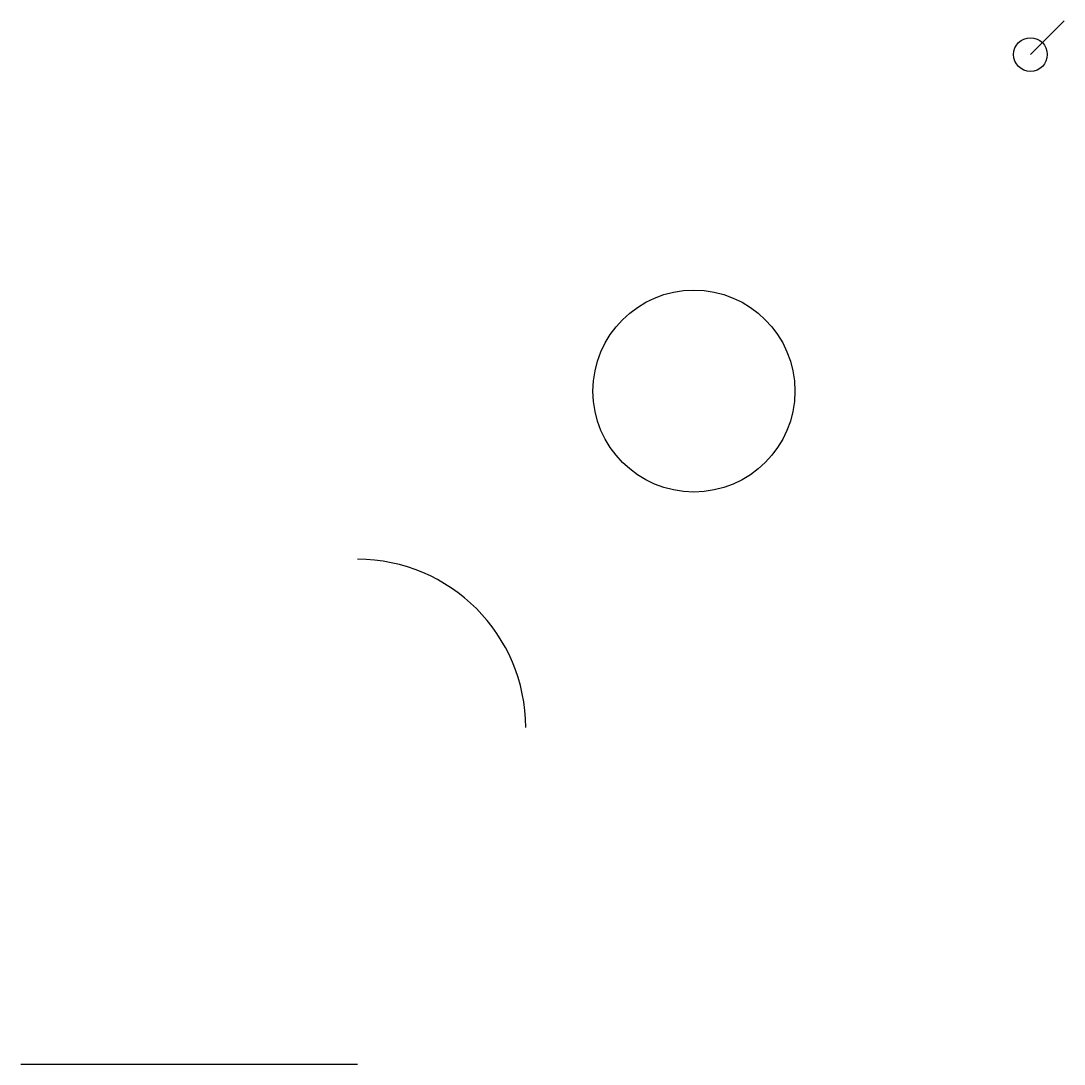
# Model space of a CAD drawing. Header units: metres. Extents: x 0 to 31, y 0 to 31.
import ezdxf

# ---------------------------------------------------------------- set-up
doc = ezdxf.new("R2010")
doc.units = ezdxf.units.M

# ---------------------------------------------------------------- blocks, each defined once
blk = doc.blocks.new('MY_BLOCK')
blk.add_line((0, 0), (1, 1))
blk.add_circle((0, 0), 0.5)

msp = doc.modelspace()

# ---------------------------------------------------------------- linework, layer by layer
msp.add_line((0, 0), (10, 0))
msp.add_circle((20, 20), 3)
msp.add_arc((10, 10), 5, 0, 90)

# ---------------------------------------------------------------- block references
msp.add_blockref('MY_BLOCK', (30, 30))

doc.saveas('drawing.dxf')
